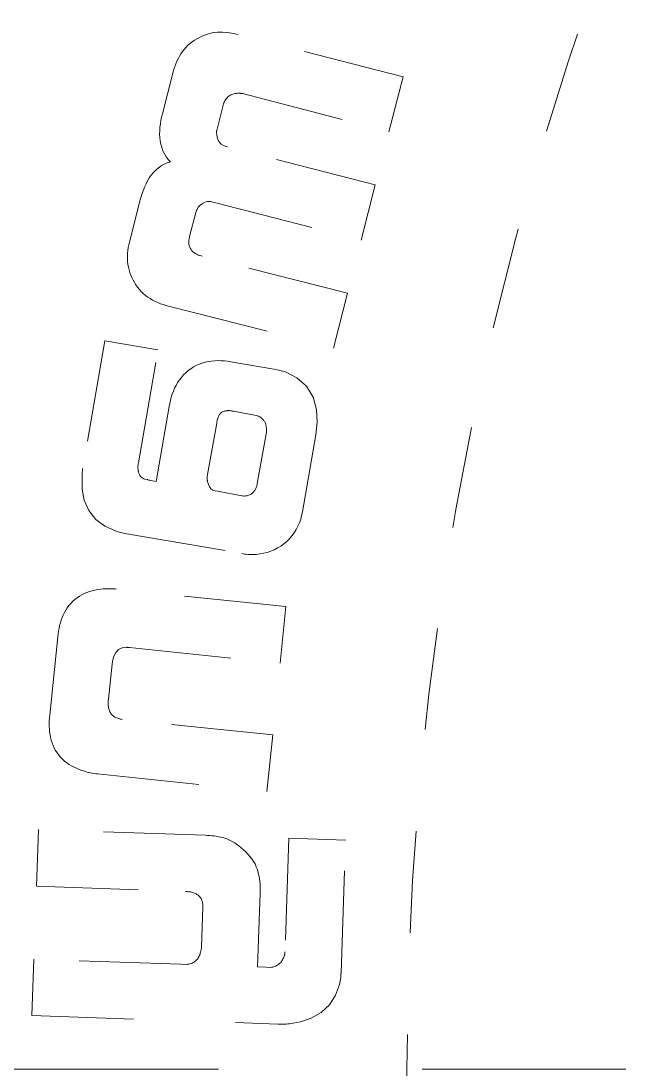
# Model space of a CAD drawing. Header units: millimetres. Extents: x -50460 to 50460, y -35640 to 35640.
# Drawn here: x -33429.18 to -33423.06, y 26584.44 to 26594.73 of the extents above; entities that cross this region are included whole.
import ezdxf

# ---------------------------------------------------------------- set-up
doc = ezdxf.new("R2010")
doc.units = ezdxf.units.MM
doc.linetypes.add('点画线', pattern=[18, 12, -2, 2, -2])
doc.linetypes.add('虚线', pattern=[2, 1, -1])
for name, color, linetype, lineweight in [('EB0', 7, 'Continuous', 15), ('中心线层', 1, '点画线', 18), ('尺寸线层', 4, 'Continuous', 18), ('粗实线层_1', 7, 'Continuous', 15), ('细实线层', 3, 'Continuous', 18), ('虚线层', 100, '虚线', 18)]:
    doc.layers.add(name, color=color, linetype=linetype, lineweight=lineweight)

# ---------------------------------------------------------------- blocks, each defined once
blk = doc.blocks.new('*X1015')
at = {"layer": '中心线层'}
blk.add_line((-3, 42.5), (88, 42.5), dxfattribs=at)
at = {"layer": '虚线层', "linetype": '虚线', "lineweight": 18}
for p, q in [((8.93820571899414, 52.66810989379883), (8.888214111328125, 52.65524196624756)), ((8.98904037475586, 52.67454433441162), (8.93820571899414, 52.66810989379883)), ((9.040626525878906, 52.67528247833252), (8.98904037475586, 52.67454433441162)), ((9.092269897460938, 52.67083072662354), (9.040626525878906, 52.67528247833252)), ((9.14339828491211, 52.66220474243164), (9.092269897460938, 52.67083072662354)), ((9.194072723388672, 52.65090370178223), (9.14339828491211, 52.66220474243164)), ((8.720684051513672, 52.56371593475342), (8.700157165527344, 52.54555320739746)), ((8.742351531982422, 52.58049869537354), (8.720684051513672, 52.56371593475342)), ((8.764965057373047, 52.59602546691895), (8.742351531982422, 52.58049869537354)), ((8.788326263427734, 52.61042499542236), (8.764965057373047, 52.59602546691895)), ((8.812389373779297, 52.62356567382812), (8.788326263427734, 52.61042499542236)), ((8.837173461914062, 52.63521766662598), (8.812389373779297, 52.62356567382812)), ((8.862545013427734, 52.64556312561035), (8.837173461914062, 52.63521766662598)), ((8.888214111328125, 52.65524196624756), (8.862545013427734, 52.64556312561035)), ((8.888214886872447, 52.65524199714491), (8.888214886872447, 52.65524199714491)), ((10.81185913849913, 52.2357192205709), (9.194071719844942, 52.65090360234899)), ((9.194071719844942, 52.65090360234899), (9.194071719844942, 52.65090360234899)), ((8.62991714477539, 52.46159362792969), (8.615447998046875, 52.43830966949463)), ((8.645652770996094, 52.48404121398926), (8.62991714477539, 52.46159362792969)), ((8.662628173828125, 52.50557136535645), (8.645652770996094, 52.48404121398926)), ((8.680805206298828, 52.52611351013184), (8.662628173828125, 52.50557136535645)), ((8.700157165527344, 52.54555320739746), (8.680805206298828, 52.52611351013184)), ((8.579582214355469, 52.36434650421143), (8.570316314697266, 52.33856678009033)), ((8.59024429321289, 52.38960742950439), (8.579582214355469, 52.36434650421143)), ((8.602222442626953, 52.41428375244141), (8.59024429321289, 52.38960742950439)), ((8.615447998046875, 52.43830966949463), (8.602222442626953, 52.41428375244141)), ((8.554592327214777, 52.28604460017959), (8.448735494253924, 51.87216173684283)), ((8.562171936035156, 52.31240272521973), (8.55459213256836, 52.28604507446289)), ((8.554592327214777, 52.28604460017959), (8.554592327214777, 52.28604460017959)), ((8.570316314697266, 52.33856678009033), (8.562171936035156, 52.31240272521973)), ((10.67346434458159, 51.6968905871654), (10.81185913849913, 52.2357192205709)), ((10.81185913849913, 52.2357192205709), (10.81185913849913, 52.2357192205709)), ((9.091556549072266, 52.03856182098389), (9.10049057006836, 52.04604339599609)), ((9.10049057006836, 52.04604339599609), (9.110118865966797, 52.05258178710938)), ((9.110118865966797, 52.05258178710938), (9.120342254638672, 52.05819225311279)), ((9.120342254638672, 52.05819225311279), (9.130973815917969, 52.06298637390137)), ((9.130973815917969, 52.06298637390137), (9.141914367675781, 52.06699466705322)), ((9.141914367675781, 52.06699466705322), (9.153121948242188, 52.07017040252686)), ((9.153121948242188, 52.07017040252686), (9.164539337158203, 52.0724983215332)), ((9.164539337158203, 52.0724983215332), (9.176094055175781, 52.07403564453125)), ((9.176094055175781, 52.07403564453125), (9.187705993652344, 52.07485675811768)), ((9.187705993652344, 52.07485675811768), (9.1993408203125, 52.07515811920166)), ((9.1993408203125, 52.07515811920166), (9.210990905761719, 52.07519817352295)), ((9.210990905761719, 52.07519817352295), (9.216999053955078, 52.07392597198486)), ((9.210991459549405, 52.07519861319452), (9.210991459549405, 52.07519861319452)), ((9.216999053955078, 52.07392597198486), (9.223068237304688, 52.07302284240723)), ((9.223068237304688, 52.07302284240723), (9.229194641113281, 52.07259654998779)), ((9.229194641113281, 52.07259654998779), (9.23531723022461, 52.07224178314209)), ((9.23531723022461, 52.07224178314209), (9.241413116455078, 52.07155227661133)), ((9.241413116455078, 52.07155227661133), (9.247432708740234, 52.07042598724365)), ((9.247433975804597, 52.070426378923), (10.67346434458159, 51.6968905871654)), ((9.247433975804597, 52.070426378923), (9.247433975804597, 52.070426378923)), ((8.985828769742511, 51.72161943749234), (9.04656629684905, 51.9584957932384)), ((9.046566009521484, 51.95849609375), (9.049823760986328, 51.96968841552734)), ((9.04656629684905, 51.9584957932384), (9.04656629684905, 51.9584957932384)), ((9.049823760986328, 51.96968841552734), (9.053436279296875, 51.98075389862061)), ((9.053436279296875, 51.98075389862061), (9.057735443115234, 51.99156856536865)), ((9.057735443115234, 51.99156856536865), (9.062904357910156, 52.00201797485352)), ((9.062904357910156, 52.00201797485352), (9.068920135498047, 52.01200294494629)), ((9.068920135498047, 52.01200294494629), (9.075748443603516, 52.02144432067871)), ((9.075748443603516, 52.02144432067871), (9.08331298828125, 52.03031063079834)), ((9.08331298828125, 52.03031063079834), (9.091556549072266, 52.03856182098389)), ((8.441082000732422, 51.83964157104492), (8.434158325195312, 51.80698013305664)), ((8.448734283447266, 51.87216186523438), (8.441082000732422, 51.83964157104492)), ((8.448735494253924, 51.87216173684283), (8.448735494253924, 51.87216173684283)), ((8.424785614013672, 51.74086761474609), (8.42251205444336, 51.70753383636475)), ((8.42864990234375, 51.77405071258545), (8.424785614013672, 51.74086761474609)), ((8.434158325195312, 51.80698013305664), (8.42864990234375, 51.77405071258545)), ((8.42251205444336, 51.70753383636475), (8.421932220458984, 51.67413806915283)), ((8.421932220458984, 51.67413806915283), (8.423290252685547, 51.64075946807861)), ((8.423290252685547, 51.64075946807861), (8.426898956298828, 51.60754680633545)), ((8.979320526123047, 51.69775867462158), (8.98052978515625, 51.70169925689697)), ((8.981853485107422, 51.6640100479126), (8.979320526123047, 51.69775867462158)), ((8.979321177554084, 51.69775826612749), (8.979321177554084, 51.69775826612749)), ((8.98052978515625, 51.70169925689697), (8.98175048828125, 51.7056360244751)), ((8.98175048828125, 51.7056360244751), (8.98282241821289, 51.70961380004883)), ((8.989566802978516, 51.63131237030029), (8.981853485107422, 51.6640100479126)), ((8.98282241821289, 51.70961380004883), (8.98370361328125, 51.71364879608154)), ((8.98370361328125, 51.71364879608154), (8.98465347290039, 51.71766662597656)), ((8.98465347290039, 51.71766662597656), (8.985828399658203, 51.72161960601807)), ((8.985828769742511, 51.72161943749234), (8.985828769742511, 51.72161943749234)), ((9.004425048828125, 51.60124111175537), (8.989566802978516, 51.63131237030029)), ((10.67346434458159, 51.6968905871654), (10.67346434458159, 51.6968905871654)), ((8.426898956298828, 51.60754680633545), (8.433101654052734, 51.57471561431885)), ((8.433101654052734, 51.57471561431885), (8.442058563232422, 51.54252815246582)), ((8.442058563232422, 51.54252815246582), (8.453800201416016, 51.51126098632812)), ((9.02725601196289, 51.57699012756348), (9.004425048828125, 51.60124111175537)), ((9.055782318115234, 51.55965328216553), (9.02725601196289, 51.57699012756348)), ((9.087348937988281, 51.54764938354492), (9.055782318115234, 51.55965328216553)), ((10.53940794544178, 51.17498169345708), (9.08734720791108, 51.54764980625623)), ((9.08734720791108, 51.54764980625623), (9.08734720791108, 51.54764980625623)), ((8.453800201416016, 51.51126098632812), (8.46829605102539, 51.48112869262695)), ((8.46829605102539, 51.48112869262695), (8.485649108886719, 51.45255661010742)), ((8.485649108886719, 51.45255661010742), (8.506107330322266, 51.42621994018555)), ((8.506107330322266, 51.42621994018555), (8.528560638427734, 51.40144634246826)), ((8.383914947509766, 51.32118701934814), (8.36043930053711, 51.29736804962158)), ((8.40933609008789, 51.3428955078125), (8.383914947509766, 51.32118701934814)), ((8.4366455078125, 51.36220550537109), (8.40933609008789, 51.3428955078125)), ((8.465824127197266, 51.37857723236084), (8.4366455078125, 51.36220550537109)), ((8.496688842773438, 51.39127159118652), (8.465824127197266, 51.37857723236084)), ((8.528560638427734, 51.40144634246826), (8.496688842773438, 51.39127159118652)), ((8.528561958461069, 51.40144590169803), (8.528561958461069, 51.40144590169803)), ((8.32046127319336, 51.24387073516846), (8.303497314453125, 51.21505069732666)), ((8.339275360107422, 51.27150630950928), (8.32046127319336, 51.24387073516846)), ((8.36043930053711, 51.29736804962158), (8.339275360107422, 51.27150630950928)), ((8.261611938476562, 51.12403011322021), (8.2506103515625, 51.09248065948486)), ((8.274116516113281, 51.15503215789795), (8.261611938476562, 51.12403011322021)), ((8.288074493408203, 51.18540191650391), (8.274116516113281, 51.15503215789795)), ((8.303497314453125, 51.21505069732666), (8.288074493408203, 51.18540191650391)), ((10.40101315150969, 50.63485154161026), (10.53940794544178, 51.17498169345708)), ((10.53940794544178, 51.17498169345708), (10.53940794544178, 51.17498169345708)), ((8.231815754552372, 51.02834394942329), (8.125525082097738, 50.61402724660002)), ((8.240886688232422, 51.06051731109619), (8.231815338134766, 51.02834415435791)), ((8.231815754552372, 51.02834394942329), (8.231815754552372, 51.02834394942329)), ((8.2506103515625, 51.09248065948486), (8.240886688232422, 51.06051731109619)), ((8.866378784179688, 51.00675201416016), (8.893329620361328, 51.01227951049805)), ((8.893329620361328, 51.01227951049805), (8.921184539794922, 51.01199817657471)), ((8.921184539794922, 51.01199817657471), (8.948951721191406, 51.00751972198486)), ((8.776283264160156, 50.90513324737549), (8.779064178466797, 50.91300964355469)), ((8.779064178466797, 50.91300964355469), (8.782005310058594, 50.92081069946289)), ((8.782005310058594, 50.92081069946289), (8.785266876220703, 50.92846298217773)), ((8.785266876220703, 50.92846298217773), (8.788936614990234, 50.93592739105225)), ((8.788936614990234, 50.93592739105225), (8.792930603027344, 50.9432430267334)), ((8.792930603027344, 50.9432430267334), (8.797134399414062, 50.95046043395996)), ((8.797134399414062, 50.95046043395996), (8.801448822021484, 50.95762825012207)), ((8.801446990997647, 50.95762811427994), (8.801446990997647, 50.95762811427994)), ((8.801448822021484, 50.95762825012207), (8.82012939453125, 50.97796249389648)), ((8.82012939453125, 50.97796249389648), (8.841747283935547, 50.9948263168335)), ((8.841747283935547, 50.9948263168335), (8.866378784179688, 51.00675201416016)), ((8.948952413993538, 51.00751965441304), (10.40101315150969, 50.63485154161026)), ((8.948952413993538, 51.00751965441304), (8.948952413993538, 51.00751965441304)), ((8.715112934602075, 50.66825718152541), (8.776284301187843, 50.90513353727511)), ((8.776284301187843, 50.90513353727511), (8.776284301187843, 50.90513353727511)), ((8.125526428222656, 50.61402702331543), (8.119525909423828, 50.58728790283203)), ((8.125525082097738, 50.61402724660002), (8.125525082097738, 50.61402724660002)), ((8.707595825195312, 50.61064434051514), (8.707672119140625, 50.618971824646)), ((8.707962036132812, 50.60230922698975), (8.707595825195312, 50.61064434051514)), ((8.707672119140625, 50.618971824646), (8.708168029785156, 50.62727451324463)), ((8.70880126953125, 50.59398651123047), (8.707962036132812, 50.60230922698975)), ((8.708168029785156, 50.62727451324463), (8.709049224853516, 50.63553714752197)), ((8.709049224853516, 50.63553714752197), (8.710269927978516, 50.64375686645508)), ((8.710269927978516, 50.64375686645508), (8.711742401123047, 50.65194225311279)), ((8.711742401123047, 50.65194225311279), (8.713386535644531, 50.66010475158691)), ((8.713386535644531, 50.66010475158691), (8.71511459350586, 50.66825675964355)), ((8.715112934602075, 50.66825718152541), (8.715112934602075, 50.66825718152541)), ((10.40101315150969, 50.63485154161026), (10.40101315150969, 50.63485154161026)), ((8.107280731201172, 50.50613307952881), (8.105995178222656, 50.47875595092773)), ((8.109966278076172, 50.5333948135376), (8.107280731201172, 50.50613307952881)), ((8.114139556884766, 50.56044387817383), (8.109966278076172, 50.5333948135376)), ((8.119525909423828, 50.58728790283203), (8.114139556884766, 50.56044387817383)), ((8.710182189941406, 50.58573818206787), (8.70880126953125, 50.59398651123047)), ((8.712188720703125, 50.57765293121338), (8.710182189941406, 50.58573818206787)), ((8.714908599853516, 50.56981658935547), (8.712188720703125, 50.57765293121338)), ((8.718330383300781, 50.56226253509521), (8.714908599853516, 50.56981658935547)), ((8.722240447998047, 50.55490684509277), (8.718330383300781, 50.56226253509521)), ((8.726394653320312, 50.54764938354492), (8.722240447998047, 50.55490684509277)), ((8.726392761062016, 50.54764980625623), (8.726392761062016, 50.54764980625623)), ((8.731521606445312, 50.54010486602783), (8.726394653320312, 50.54764938354492)), ((8.736873626708984, 50.53276252746582), (8.731521606445312, 50.54010486602783)), ((8.742664337158203, 50.52582263946533), (8.736873626708984, 50.53276252746582)), ((8.749080657958984, 50.51946067810059), (8.742664337158203, 50.52582263946533)), ((8.756072998046875, 50.51366901397705), (8.749080657958984, 50.51946067810059)), ((8.763492584228516, 50.50836277008057), (8.756072998046875, 50.51366901397705)), ((8.771190643310547, 50.50345802307129), (8.763492584228516, 50.50836277008057)), ((8.779075622558594, 50.49890804290771), (8.771190643310547, 50.50345802307129)), ((8.787128448486328, 50.49472236633301), (8.779075622558594, 50.49890804290771)), ((8.105995178222656, 50.47875595092773), (8.106025695800781, 50.45135927200317)), ((8.106025695800781, 50.45135927200317), (8.107425689697266, 50.42400550842285)), ((8.107425689697266, 50.42400550842285), (8.110279083251953, 50.39675569534302)), ((8.110279083251953, 50.39675569534302), (8.114700317382812, 50.36971521377563)), ((8.795352935791016, 50.49091529846191), (8.787128448486328, 50.49472236633301)), ((8.803733825683594, 50.48749828338623), (8.795352935791016, 50.49091529846191)), ((8.812259674072266, 50.48443651199341), (8.803733825683594, 50.48749828338623)), ((8.82088851928711, 50.48164224624634), (8.812259674072266, 50.48443651199341)), ((8.829586029052734, 50.47902631759644), (8.82088851928711, 50.48164224624634)), ((8.838321685791016, 50.47650003433228), (8.829586029052734, 50.47902631759644)), ((10.26739059186366, 50.11424416633963), (8.83832334674662, 50.47650013163366)), ((8.83832334674662, 50.47650013163366), (8.83832334674662, 50.47650013163366)), ((8.114700317382812, 50.36971521377563), (8.120834350585938, 50.34301996231079)), ((8.120834350585938, 50.34301996231079), (8.12868881225586, 50.31677198410034)), ((8.12868881225586, 50.31677198410034), (8.138084411621094, 50.29103183746338)), ((8.138084411621094, 50.29103183746338), (8.148872375488281, 50.26585388183594)), ((8.148872375488281, 50.26585388183594), (8.160995483398438, 50.24128723144531)), ((8.160995483398438, 50.24128723144531), (8.174415588378906, 50.2173900604248)), ((8.174415588378906, 50.2173900604248), (8.18914794921875, 50.19428825378418)), ((8.18914794921875, 50.19428825378418), (8.205211639404297, 50.17212581634521)), ((8.205211639404297, 50.17212581634521), (8.222358703613281, 50.15078496932983)), ((8.222358703613281, 50.15078496932983), (8.240058898925781, 50.1298623085022)), ((8.240058704657713, 50.12986238759913), (8.240058704657713, 50.12986238759913)), ((8.240058898925781, 50.1298623085022), (8.260639190673828, 50.11050510406494)), ((8.260639190673828, 50.11050510406494), (8.281814575195312, 50.09191179275513)), ((8.281814575195312, 50.09191179275513), (8.30416488647461, 50.07482481002808)), ((10.12856195845234, 49.57411401449644), (10.26739059186366, 50.11424416633963)), ((10.26739059186366, 50.11424416633963), (10.26739059186366, 50.11424416633963)), ((8.30416488647461, 50.07482481002808), (8.327796936035156, 50.05944776535034)), ((8.327796936035156, 50.05944776535034), (8.352340698242188, 50.04543685913086)), ((8.352340698242188, 50.04543685913086), (8.377449035644531, 50.03248167037964)), ((8.377449035644531, 50.03248167037964), (8.403045654296875, 50.0206356048584)), ((8.403045654296875, 50.0206356048584), (8.429161071777344, 50.01008892059326)), ((8.429161071777344, 50.01008892059326), (8.455780029296875, 50.00090265274048)), ((8.455780029296875, 50.00090265274048), (8.48275375366211, 49.99268817901611)), ((8.48275375366211, 49.99268817901611), (8.509906768798828, 49.98496007919312)), ((8.509906860839692, 49.98496000148225), (10.12856195845234, 49.57411401449644)), ((8.509906860839692, 49.98496000148225), (8.509906860839692, 49.98496000148225)), ((7.882778687606333, 49.64625356147008), (7.667160466342466, 48.39722970029834)), ((8.404687581321923, 49.55644878923704), (7.882778687606333, 49.64625356147008)), ((7.882778687606333, 49.64625356147008), (7.882778687606333, 49.64625356147008)), ((10.12856195845234, 49.57411401449644), (10.12856195845234, 49.57411401449644)), ((8.213364370909403, 48.44712124043144), (8.404687581321923, 49.55644878923704)), ((8.404687581321923, 49.55644878923704), (8.404687581321923, 49.55644878923704)), ((8.727218627929688, 49.37237215042114), (8.70193099975586, 49.35359764099121)), ((8.753711700439453, 49.3893780708313), (8.727218627929688, 49.37237215042114)), ((8.781440734863281, 49.40427350997925), (8.753711700439453, 49.3893780708313)), ((8.810203552246094, 49.4170994758606), (8.781440734863281, 49.40427350997925)), ((8.839775085449219, 49.42790603637695), (8.810203552246094, 49.4170994758606)), ((8.87005615234375, 49.43649005889893), (8.839775085449219, 49.42790603637695)), ((8.900875091552734, 49.44295358657837), (8.87005615234375, 49.43649005889893)), ((8.932022094726562, 49.44753980636597), (8.900875091552734, 49.44295358657837)), ((8.963375091552734, 49.45034503936768), (8.932022094726562, 49.44753980636597)), ((8.99483871459961, 49.45144462585449), (8.963375091552734, 49.45034503936768)), ((9.026321411132812, 49.45091009140015), (8.99483871459961, 49.45144462585449)), ((9.057723999023438, 49.4487156867981), (9.026321411132812, 49.45091009140015)), ((9.088958740234375, 49.44490575790405), (9.057723999023438, 49.4487156867981)), ((9.12009048461914, 49.4401798248291), (9.088958740234375, 49.44490575790405)), ((9.561737472860841, 49.36425789986606), (9.120088882831624, 49.44017980875651)), ((9.120088882831624, 49.44017980875651), (9.120088882831624, 49.44017980875651)), ((8.635139465332031, 49.28705787658691), (8.616046905517578, 49.26202821731567)), ((8.655803680419922, 49.31082344055176), (8.635139465332031, 49.28705787658691)), ((8.678031921386719, 49.33311080932617), (8.655803680419922, 49.31082344055176)), ((8.70193099975586, 49.35359764099121), (8.678031921386719, 49.33311080932617)), ((9.575557708740234, 49.36152458190918), (9.561737060546875, 49.3642578125)), ((9.561737472860841, 49.36425789986606), (9.561737472860841, 49.36425789986606)), ((9.589344024658203, 49.35866022109985), (9.575557708740234, 49.36152458190918)), ((9.603069305419922, 49.35553550720215), (9.589344024658203, 49.35866022109985)), ((9.616695404052734, 49.35203647613525), (9.603069305419922, 49.35553550720215)), ((9.630237579345703, 49.34819984436035), (9.616695404052734, 49.35203647613525)), ((9.643726348876953, 49.34413766860962), (9.630237579345703, 49.34819984436035)), ((9.657180786132812, 49.33996295928955), (9.643726348876953, 49.34413766860962)), ((9.770187377929688, 49.28367185592651), (9.657180786132812, 49.33996295928955)), ((9.65718215832021, 49.33996288901835), (9.65718215832021, 49.33996288901835)), ((9.86520004272461, 49.2013111114502), (9.770187377929688, 49.28367185592651)), ((8.569084167480469, 49.18022155761719), (8.556610107421875, 49.15131855010986)), ((8.583087921142578, 49.20841598510742), (8.569084167480469, 49.18022155761719)), ((8.598709106445312, 49.23575448989868), (8.583087921142578, 49.20841598510742)), ((8.616046905517578, 49.26202821731567), (8.598709106445312, 49.23575448989868)), ((9.930549621582031, 49.09438610076904), (9.86520004272461, 49.2013111114502)), ((8.527881622314453, 49.06142330169678), (8.52102279663086, 49.0307092666626)), ((8.53603744506836, 49.09182691574097), (8.527881622314453, 49.06142330169678)), ((8.545608520507812, 49.12182188034058), (8.53603744506836, 49.09182691574097)), ((8.556610107421875, 49.15131855010986), (8.545608520507812, 49.12182188034058)), ((9.962654113769531, 48.97274160385132), (9.930549621582031, 49.09438610076904)), ((8.514882809075061, 48.99983273717589), (8.388201681096689, 48.26534249856195)), ((8.52102279663086, 49.0307092666626), (8.514881134033203, 48.99983263015747)), ((8.514882809075061, 48.99983273717589), (8.514882809075061, 48.99983273717589)), ((9.049026489257812, 48.95210075378418), (9.054271697998047, 48.95386409759521)), ((9.054271697998047, 48.95386409759521), (9.059585571289062, 48.95540618896484)), ((9.059585571289062, 48.95540618896484), (9.064952850341797, 48.95673751831055)), ((9.064952850341797, 48.95673751831055), (9.070369720458984, 48.95786666870117)), ((9.070369720458984, 48.95786666870117), (9.075824737548828, 48.95880031585693)), ((9.075824737548828, 48.95880031585693), (9.081310272216797, 48.95953798294067)), ((9.081310272216797, 48.95953798294067), (9.086814880371094, 48.96007680892944)), ((9.086814880371094, 48.96007680892944), (9.092334747314453, 48.96041584014893)), ((9.092334747314453, 48.96041584014893), (9.097858428955078, 48.96056699752808)), ((9.097858428955078, 48.96056699752808), (9.103385925292969, 48.96057558059692)), ((9.103385925292969, 48.96057558059692), (9.108917236328125, 48.96048831939697)), ((9.108917236328125, 48.96048831939697), (9.114448547363281, 48.9603533744812)), ((9.114448547363281, 48.9603533744812), (9.119224548339844, 48.95950174331665)), ((9.114448969601654, 48.96035334455155), (9.114448969601654, 48.96035334455155)), ((9.119224548339844, 48.95950174331665), (9.123992919921875, 48.95861768722534)), ((9.123992919921875, 48.95861768722534), (9.12875747680664, 48.95769214630127)), ((9.12875747680664, 48.95769214630127), (9.133525848388672, 48.95680952072144)), ((9.133525848388672, 48.95680952072144), (9.138309478759766, 48.95601797103882)), ((9.138309478759766, 48.95601797103882), (9.143089294433594, 48.95519018173218)), ((9.143089294433594, 48.95519018173218), (9.14785385131836, 48.95427942276001)), ((9.147854609516799, 48.95427959183871), (9.147854609516799, 48.95427959183871)), ((9.147854609516799, 48.95427959183871), (9.369546583489864, 48.91306484129746)), ((9.968379974365234, 48.84746217727661), (9.962654113769531, 48.97274160385132)), ((8.98212792839331, 48.8375767718826), (8.987767841623281, 48.87054857231851)), ((8.987767841623281, 48.87054857231851), (8.996010791728622, 48.89267438576644)), ((8.987767841623281, 48.87054857231851), (8.987767841623281, 48.87054857231851)), ((8.996009826660156, 48.89267444610596), (8.997673034667969, 48.89796781539917)), ((8.996010791728622, 48.89267438576644), (8.996010791728622, 48.89267438576644)), ((8.997673034667969, 48.89796781539917), (8.999462127685547, 48.90320491790771)), ((8.999462127685547, 48.90320491790771), (9.001514434814453, 48.90832901000977)), ((9.001514434814453, 48.90832901000977), (9.003936767578125, 48.91328763961792)), ((9.003936767578125, 48.91328763961792), (9.006736755371094, 48.91806364059448)), ((9.006736755371094, 48.91806364059448), (9.009845733642578, 48.92265748977661)), ((9.009845733642578, 48.92265748977661), (9.013206481933594, 48.92706823348999)), ((9.013206481933594, 48.92706823348999), (9.016815185546875, 48.93126630783081)), ((9.016815185546875, 48.93126630783081), (9.020694732666016, 48.93520927429199)), ((9.020694732666016, 48.93520927429199), (9.024856567382812, 48.93885469436646)), ((9.024856567382812, 48.93885469436646), (9.029293060302734, 48.94217777252197)), ((9.029293060302734, 48.94217777252197), (9.03396224975586, 48.94516181945801)), ((9.03396224975586, 48.94516181945801), (9.038829803466797, 48.94779253005981)), ((9.038829803466797, 48.94779253005981), (9.043865203857422, 48.95009136199951)), ((9.043865203857422, 48.95009136199951), (9.049026489257812, 48.95210075378418)), ((9.369544982910156, 48.91306495666504), (9.380882263183594, 48.91031980514526)), ((9.369546583489864, 48.91306484129746), (9.369546583489864, 48.91306484129746)), ((9.380882263183594, 48.91031980514526), (9.391868591308594, 48.90657806396484)), ((9.391868591308594, 48.90657806396484), (9.402294158935547, 48.9013786315918)), ((9.402294158935547, 48.9013786315918), (9.412158966064453, 48.89513874053955)), ((9.412158966064453, 48.89513874053955), (9.421356201171875, 48.88801431655884)), ((9.421356201171875, 48.88801431655884), (9.429752349853516, 48.87998008728027)), ((9.429752349853516, 48.87998008728027), (9.437660217285156, 48.87141609191895)), ((9.437659381743288, 48.87141625127697), (9.437659381743288, 48.87141625127697)), ((9.437660217285156, 48.87141609191895), (9.442085266113281, 48.86641931533813)), ((9.442085266113281, 48.86641931533813), (9.446365356445312, 48.86132049560547)), ((9.446365356445312, 48.86132049560547), (9.450363159179688, 48.85601711273193)), ((9.450363159179688, 48.85601711273193), (9.453941345214844, 48.8504204750061)), ((8.891889316670131, 48.33432297578838), (8.98212792839331, 48.8375767718826)), ((8.98212792839331, 48.8375767718826), (8.98212792839331, 48.8375767718826)), ((9.470631182179204, 48.7499411970457), (9.379958730991348, 48.24408436407248)), ((9.453941345214844, 48.8504204750061), (9.457084655761719, 48.84454679489136)), ((9.457084655761719, 48.84454679489136), (9.459827423095703, 48.83845710754395)), ((9.459827423095703, 48.83845710754395), (9.462196350097656, 48.83221292495728)), ((9.462196350097656, 48.83221292495728), (9.464221954345703, 48.82586002349854)), ((9.464221954345703, 48.82586002349854), (9.465923309326172, 48.81942081451416)), ((9.465923309326172, 48.81942081451416), (9.46731948852539, 48.81291341781616)), ((9.46731948852539, 48.81291341781616), (9.468437194824219, 48.80635738372803)), ((9.468437194824219, 48.80635738372803), (9.469306945800781, 48.79976654052734)), ((9.469306945800781, 48.79976654052734), (9.46999740600586, 48.79315042495728)), ((9.46999740600586, 48.79315042495728), (9.470561981201172, 48.78651762008667)), ((9.470561981201172, 48.78651762008667), (9.471065521240234, 48.77987623214722)), ((9.471134185791016, 48.75421237945557), (9.470630645751953, 48.74994134902954)), ((9.470631182179204, 48.7499411970457), (9.470631182179204, 48.7499411970457)), ((9.471065021658433, 48.77987612112338), (9.471065021658433, 48.77987612112338)), ((9.471065521240234, 48.77987623214722), (9.471458435058594, 48.77559471130371)), ((9.471569061279297, 48.75848484039307), (9.471134185791016, 48.75421237945557)), ((9.471458435058594, 48.77559471130371), (9.471771240234375, 48.77131366729736)), ((9.471855163574219, 48.76275873184204), (9.471569061279297, 48.75848484039307)), ((9.471771240234375, 48.77131366729736), (9.471927642822266, 48.76703500747681)), ((9.471927642822266, 48.76703500747681), (9.471855163574219, 48.76275873184204)), ((9.954360961914062, 48.7226095199585), (9.968379974365234, 48.84746217727661)), ((9.823776518416707, 47.96686093674361), (9.954362201708136, 48.72260930984339)), ((9.954362201708136, 48.72260930984339), (9.954362201708136, 48.72260930984339)), ((8.211494445800781, 48.43806600570679), (8.212337493896484, 48.44261360168457)), ((8.212337493896484, 48.44261360168457), (8.213363647460938, 48.44712114334106)), ((8.213364370909403, 48.44712124043144), (8.213364370909403, 48.44712124043144)), ((7.660587310791016, 48.342116355896), (7.659923553466797, 48.32825946807861)), ((7.661705017089844, 48.35593748092651), (7.660587310791016, 48.342116355896)), ((7.66326904296875, 48.36972188949585), (7.661705017089844, 48.35593748092651)), ((7.665138244628906, 48.38348197937012), (7.66326904296875, 48.36972188949585)), ((7.667160034179688, 48.39722967147827), (7.665138244628906, 48.38348197937012)), ((7.667160466342466, 48.39722970029834), (7.667160466342466, 48.39722970029834)), ((8.208580017089844, 48.41401100158691), (8.20859146118164, 48.41978931427002)), ((8.208602905273438, 48.40823411941528), (8.208580017089844, 48.41401100158691)), ((8.20859146118164, 48.41978931427002), (8.20947265625, 48.42433500289917)), ((8.20859213663789, 48.4197893532255), (8.20859213663789, 48.4197893532255)), ((8.208698272705078, 48.4024600982666), (8.208602905273438, 48.40823411941528)), ((8.20889663696289, 48.39668989181519), (8.208698272705078, 48.4024600982666)), ((8.209236145019531, 48.39092540740967), (8.20889663696289, 48.39668989181519)), ((8.209735870361328, 48.385169506073), (8.209236145019531, 48.39092540740967)), ((8.20947265625, 48.42433500289917), (8.210235595703125, 48.42890071868896)), ((8.210391998291016, 48.37942886352539), (8.209735870361328, 48.385169506073)), ((8.210235595703125, 48.42890071868896), (8.210845947265625, 48.43348979949951)), ((8.21121597290039, 48.37370872497559), (8.210391998291016, 48.37942886352539)), ((8.210845947265625, 48.43348979949951), (8.211494445800781, 48.43806600570679)), ((8.212203979492188, 48.36801528930664), (8.21121597290039, 48.37370872497559)), ((8.213371276855469, 48.36235570907593), (8.212203979492188, 48.36801528930664)), ((8.214725494384766, 48.35673952102661), (8.213371276855469, 48.36235570907593)), ((8.216289520263672, 48.35117626190186), (8.214725494384766, 48.35673952102661)), ((8.218074798583984, 48.34567785263062), (8.216289520263672, 48.35117626190186)), ((8.220104217529297, 48.34026527404785), (8.218074798583984, 48.34567785263062)), ((8.222408294677734, 48.33496427536011), (8.220104217529297, 48.34026527404785)), ((7.659561157226562, 48.31437730789185), (7.659351348876953, 48.30048370361328)), ((7.659351348876953, 48.30048370361328), (7.661163330078125, 48.1898193359375)), ((7.659351355716353, 48.30048349639401), (7.659351355716353, 48.30048349639401)), ((7.659923553466797, 48.32825946807861), (7.659561157226562, 48.31437730789185)), ((8.225013732910156, 48.32980012893677), (8.222408294677734, 48.33496427536011)), ((8.227928161621094, 48.32480335235596), (8.225013732910156, 48.32980012893677)), ((8.231159210205078, 48.32000923156738), (8.227928161621094, 48.32480335235596)), ((8.23470687866211, 48.31545162200928), (8.231159210205078, 48.32000923156738)), ((8.23855972290039, 48.31114292144775), (8.23470687866211, 48.31545162200928)), ((8.242683410644531, 48.30708265304565), (8.23855972290039, 48.31114292144775)), ((8.247055053710938, 48.30327558517456), (8.242683410644531, 48.30708265304565)), ((8.251670837402344, 48.29978275299072), (8.247055053710938, 48.30327558517456)), ((8.256546020507812, 48.29669380187988), (8.251670837402344, 48.29978275299072)), ((8.261669158935547, 48.2940616607666), (8.256546020507812, 48.29669380187988)), ((8.266971588134766, 48.2917652130127), (8.261669158935547, 48.2940616607666)), ((8.27236557006836, 48.28963756561279), (8.266971588134766, 48.2917652130127)), ((8.301433785221889, 48.28486527513451), (8.272366540099028, 48.28963750940966)), ((8.272366540099028, 48.28963750940966), (8.272366540099028, 48.28963750940966)), ((8.305644989013672, 48.28287410736084), (8.301433563232422, 48.2848653793335)), ((8.301433785221889, 48.28486527513451), (8.301433785221889, 48.28486527513451)), ((8.309890747070312, 48.28098773956299), (8.305644989013672, 48.28287410736084)), ((8.314205169677734, 48.27931070327759), (8.309890747070312, 48.28098773956299)), ((8.318618774414062, 48.27792119979858), (8.314205169677734, 48.27931070327759)), ((8.323112487792969, 48.27677488327026), (8.318618774414062, 48.27792119979858)), ((8.327659606933594, 48.27579021453857), (8.323112487792969, 48.27677488327026)), ((8.332237243652344, 48.27488708496094), (8.327659606933594, 48.27579021453857)), ((8.388201681096689, 48.26534249856195), (8.332236388261663, 48.27488696711225)), ((8.332236388261663, 48.27488696711225), (8.332236388261663, 48.27488696711225)), ((8.388201681096689, 48.26534249856195), (8.388201681096689, 48.26534249856195)), ((8.888359069824219, 48.29761552810669), (8.888469696044922, 48.30288696289062)), ((8.88836669921875, 48.29233121871948), (8.888359069824219, 48.29761552810669)), ((8.888473510742188, 48.28703355789185), (8.88836669921875, 48.29233121871948)), ((8.888469696044922, 48.30288696289062), (8.888725280761719, 48.30814695358276)), ((8.888717651367188, 48.28173780441284), (8.888473510742188, 48.28703355789185)), ((8.889213562011719, 48.27647924423218), (8.888717651367188, 48.28173780441284)), ((8.888725280761719, 48.30814695358276), (8.889137268066406, 48.31339550018311)), ((8.889137268066406, 48.31339550018311), (8.889694213867188, 48.3186354637146)), ((8.890087127685547, 48.27129459381104), (8.889213562011719, 48.27647924423218)), ((8.889694213867188, 48.3186354637146), (8.890365600585938, 48.32386827468872)), ((8.891414642333984, 48.26620960235596), (8.890087127685547, 48.27129459381104)), ((8.890365600585938, 48.32386827468872), (8.891109466552734, 48.32909679412842)), ((8.891109466552734, 48.32909679412842), (8.891887664794922, 48.33432292938232)), ((8.893085479736328, 48.26120138168335), (8.891414642333984, 48.26620960235596)), ((8.891889316670131, 48.33432297578838), (8.891889316670131, 48.33432297578838)), ((8.894927978515625, 48.25623178482056), (8.893085479736328, 48.26120138168335)), ((8.89492619302473, 48.25623186949815), (8.89492619302473, 48.25623186949815)), ((8.90298080444336, 48.23427248001099), (8.894927978515625, 48.25623178482056)), ((8.912479400634766, 48.21295166015625), (8.90298080444336, 48.23427248001099)), ((9.378326416015625, 48.23607873916626), (9.376579284667969, 48.22811031341553)), ((9.379959106445312, 48.24408435821533), (9.378326416015625, 48.23607873916626)), ((9.379958730991348, 48.24408436407248), (9.379958730991348, 48.24408436407248)), ((7.661163330078125, 48.1898193359375), (7.681209564208984, 48.08110475540161)), ((8.925216674804688, 48.1933913230896), (8.912479400634766, 48.21295166015625)), ((8.945362091064453, 48.18150663375854), (8.925216674804688, 48.1933913230896)), ((8.968048095703125, 48.17476749420166), (8.945362091064453, 48.18150663375854)), ((8.99123764038086, 48.16989803314209), (8.968048095703125, 48.17476749420166)), ((8.991238557457109, 48.1698978130953), (8.991238557457109, 48.1698978130953)), ((9.230284110599314, 48.12434466776176), (8.991238557457109, 48.1698978130953)), ((9.305217742919922, 48.13381433486938), (9.297355651855469, 48.13062858581543)), ((9.312911987304688, 48.13743114471436), (9.305217742919922, 48.13381433486938)), ((9.32052230834961, 48.14126443862915), (9.312911987304688, 48.13743114471436)), ((9.327056884765625, 48.14619922637939), (9.32052230834961, 48.14126443862915)), ((9.320522722307942, 48.14126440745895), (9.320522722307942, 48.14126440745895)), ((9.333423614501953, 48.15129709243774), (9.327056884765625, 48.14619922637939)), ((9.339462280273438, 48.1567211151123), (9.333423614501953, 48.15129709243774)), ((9.345016479492188, 48.16262435913086), (9.339462280273438, 48.1567211151123)), ((9.350051879882812, 48.16901159286499), (9.345016479492188, 48.16262435913086)), ((9.35464859008789, 48.17577171325684), (9.350051879882812, 48.16901159286499)), ((9.358879089355469, 48.18278932571411), (9.35464859008789, 48.17577171325684)), ((9.362796783447266, 48.18997240066528), (9.358879089355469, 48.18278932571411)), ((9.366371154785156, 48.19730567932129), (9.362796783447266, 48.18997240066528)), ((9.369552612304688, 48.20479106903076), (9.366371154785156, 48.19730567932129)), ((9.372299194335938, 48.21243095397949), (9.369552612304688, 48.20479106903076)), ((9.37460708618164, 48.22021532058716), (9.372299194335938, 48.21243095397949)), ((9.376579284667969, 48.22811031341553), (9.37460708618164, 48.22021532058716)), ((7.681209564208984, 48.08110475540161), (7.725654602050781, 47.97917509078979)), ((9.230284110599314, 48.12434466776176), (9.230284110599314, 48.12434466776176)), ((9.238754272460938, 48.12340974807739), (9.23028564453125, 48.12434482574463)), ((9.24722671508789, 48.12275409698486), (9.238754272460938, 48.12340974807739)), ((9.255706787109375, 48.12265300750732), (9.24722671508789, 48.12275409698486)), ((9.26418685913086, 48.12323093414307), (9.255706787109375, 48.12265300750732)), ((9.272628784179688, 48.12437677383423), (9.26418685913086, 48.12323093414307)), ((9.281009674072266, 48.12597227096558), (9.272628784179688, 48.12437677383423)), ((9.28927230834961, 48.12802934646606), (9.281009674072266, 48.12597227096558)), ((9.297355651855469, 48.13062858581543), (9.28927230834961, 48.12802934646606)), ((7.725654602050781, 47.97917509078979), (7.795494079589844, 47.89280128479004)), ((9.806636810302734, 47.89479112625122), (9.816444396972656, 47.93051624298096)), ((9.816444396972656, 47.93051624298096), (9.823776245117188, 47.9668607711792)), ((9.823776518416707, 47.96686093674361), (9.823776518416707, 47.96686093674361)), ((7.795494079589844, 47.89280128479004), (7.885055541992188, 47.82668256759644)), ((7.885055541992188, 47.82668256759644), (7.986900329589844, 47.78074359893799)), ((9.762645721435547, 47.79288721084595), (9.78005599975586, 47.82563018798828)), ((9.78005599975586, 47.82563018798828), (9.794570922851562, 47.85971355438232)), ((9.794570922851562, 47.85971355438232), (9.806636810302734, 47.89479112625122)), ((7.986900162664824, 47.78074380008184), (7.986900162664824, 47.78074380008184)), ((7.986900329589844, 47.78074359893799), (7.999805450439453, 47.77576971054077)), ((7.999805450439453, 47.77576971054077), (8.012866973876953, 47.7712516784668)), ((8.012866973876953, 47.7712516784668), (8.026172637939453, 47.76748085021973)), ((8.026172637939453, 47.76748085021973), (8.03964614868164, 47.76437330245972)), ((8.03964614868164, 47.76437330245972), (8.053192138671875, 47.76161289215088)), ((8.053192138671875, 47.76161289215088), (8.066707611083984, 47.75870132446289)), ((8.066707611083984, 47.75870132446289), (8.080177307128906, 47.75558090209961)), ((8.080175650728052, 47.75558111027931), (9.228982592161628, 47.55861798663318)), ((8.080175650728052, 47.75558111027931), (8.080175650728052, 47.75558111027931)), ((9.69662857055664, 47.7037181854248), (9.721080780029297, 47.73158407211304)), ((9.721080780029297, 47.73158407211304), (9.7431640625, 47.76135635375977)), ((9.7431640625, 47.76135635375977), (9.762645721435547, 47.79288721084595)), ((9.580024719238281, 47.61305665969849), (9.611835479736328, 47.63210725784302)), ((9.611835479736328, 47.63210725784302), (9.641918182373047, 47.65374708175659)), ((9.641918182373047, 47.65374708175659), (9.670146942138672, 47.67778778076172)), ((9.670146942138672, 47.67778778076172), (9.69662857055664, 47.7037181854248)), ((9.228981018066406, 47.55861806869507), (9.243507385253906, 47.55613565444946)), ((9.228982592161628, 47.55861798663318), (9.228982592161628, 47.55861798663318)), ((9.243507385253906, 47.55613565444946), (9.258052825927734, 47.55380582809448)), ((9.258052825927734, 47.55380582809448), (9.272640228271484, 47.55176973342896)), ((9.272640228271484, 47.55176973342896), (9.28726577758789, 47.55001926422119)), ((9.28726577758789, 47.55001926422119), (9.301937103271484, 47.54849243164062)), ((9.301937103271484, 47.54849243164062), (9.316638946533203, 47.54775667190552)), ((9.316638946533203, 47.54775667190552), (9.331367492675781, 47.54820585250854)), ((9.331367492675781, 47.54820585250854), (9.36838150024414, 47.55033493041992)), ((9.331368709303206, 47.54820583912806), (9.331368709303206, 47.54820583912806)), ((9.36838150024414, 47.55033493041992), (9.405189514160156, 47.55458736419678)), ((9.405189514160156, 47.55458736419678), (9.441692352294922, 47.56113958358765)), ((9.441692352294922, 47.56113958358765), (9.47763442993164, 47.57014894485474)), ((9.47763442993164, 47.57014894485474), (9.512752532958984, 47.58204793930054)), ((9.512752532958984, 47.58204793930054), (9.547000885009766, 47.59623098373413)), ((9.547000885009766, 47.59623098373413), (9.580024719238281, 47.61305665969849)), ((7.840305328369141, 47.20813846588135), (7.813121795654297, 47.20416736602783)), ((7.867633819580078, 47.21083974838257), (7.840305328369141, 47.20813846588135)), ((7.895046234130859, 47.21279621124268), (7.867633819580078, 47.21083974838257)), ((7.895045088676852, 47.2127960223952), (7.895045088676852, 47.2127960223952)), ((7.909759521484375, 47.2131872177124), (7.895046234130859, 47.21279621124268)), ((7.924468994140625, 47.2134428024292), (7.909759521484375, 47.2131872177124)), ((7.939170837402344, 47.21342611312866), (7.924468994140625, 47.2134428024292)), ((7.953857421875, 47.21300506591797), (7.939170837402344, 47.21342611312866)), ((7.968536376953125, 47.21216297149658), (7.953857421875, 47.21300506591797)), ((7.983203887939453, 47.21103286743164), (7.968536376953125, 47.21216297149658)), ((7.99786376953125, 47.20975923538208), (7.983203887939453, 47.21103286743164)), ((9.662073288243846, 47.03795871220063), (7.997865045297658, 47.20975914603696)), ((7.997865045297658, 47.20975914603696), (7.997865045297658, 47.20975914603696)), ((7.588531494140625, 47.10777759552002), (7.567974090576172, 47.08954000473022)), ((7.610389709472656, 47.12442493438721), (7.588531494140625, 47.10777759552002)), ((7.633277893066406, 47.13962936401367), (7.610389709472656, 47.12442493438721)), ((7.657028198242188, 47.15345191955566), (7.633277893066406, 47.13962936401367)), ((7.681636810302734, 47.16566371917725), (7.657028198242188, 47.15345191955566)), ((7.706996917724609, 47.17624521255493), (7.681636810302734, 47.16566371917725)), ((7.732940673828125, 47.18530416488647), (7.706996917724609, 47.17624521255493)), ((7.759349822998047, 47.19286108016968), (7.732940673828125, 47.18530416488647)), ((7.786117553710938, 47.19905662536621), (7.759349822998047, 47.19286108016968)), ((7.813121795654297, 47.20416736602783), (7.786117553710938, 47.19905662536621)), ((7.500160217285156, 47.00342035293579), (7.486766815185547, 46.97941923141479)), ((7.514972686767578, 47.02654457092285), (7.500160217285156, 47.00342035293579)), ((7.531345367431641, 47.04861497879028), (7.514972686767578, 47.02654457092285)), ((7.548961639404297, 47.06971263885498), (7.531345367431641, 47.04861497879028)), ((7.567974090576172, 47.08954000473022), (7.548961639404297, 47.06971263885498)), ((9.604806476971135, 46.4830780180564), (9.662073288243846, 47.03795871220063)), ((9.662073288243846, 47.03795871220063), (9.662073288243846, 47.03795871220063)), ((7.454662322998047, 46.90361642837524), (7.446506500244141, 46.87736701965332)), ((7.463817596435547, 46.92952489852905), (7.454662322998047, 46.90361642837524)), ((7.474525451660156, 46.95481157302856), (7.463817596435547, 46.92952489852905)), ((7.486766815185547, 46.97941923141479), (7.474525451660156, 46.95481157302856)), ((7.428699493408203, 46.79695272445679), (7.424781799316406, 46.76976203918457)), ((7.433460235595703, 46.82401704788208), (7.428699493408203, 46.79695272445679)), ((7.439350128173828, 46.8508472442627), (7.433460235595703, 46.82401704788208)), ((7.446506500244141, 46.87736701965332), (7.439350128173828, 46.8508472442627)), ((7.421292377184727, 46.74251402672962), (7.341899752456811, 45.97244895080803)), ((7.424781799316406, 46.76976203918457), (7.421291351318359, 46.74251413345337)), ((7.421292377184727, 46.74251402672962), (7.421292377184727, 46.74251402672962)), ((7.989849090576172, 46.58695793151855), (8.017684936523438, 46.61551237106323)), ((8.017684936523438, 46.61551237106323), (8.0535888671875, 46.6328125)), ((8.0535888671875, 46.6328125), (8.093311309814453, 46.63926029205322)), ((8.09330973077158, 46.63926023063686), (8.09330973077158, 46.63926023063686)), ((8.093311309814453, 46.63926029205322), (8.098640441894531, 46.63851594924927)), ((8.098640441894531, 46.63851594924927), (8.103988647460938, 46.63789081573486)), ((8.103988647460938, 46.63789081573486), (8.10934829711914, 46.63739585876465)), ((8.10934829711914, 46.63739585876465), (8.114700317382812, 46.63683891296387)), ((8.114700317382812, 46.63683891296387), (8.120052337646484, 46.63625335693359)), ((8.120052337646484, 46.63625335693359), (8.125411987304688, 46.63578939437866)), ((8.125413852234487, 46.63578951480304), (9.604806476971135, 46.4830780180564)), ((8.125413852234487, 46.63578951480304), (8.125413852234487, 46.63578951480304)), ((7.954048156738281, 46.47440123558044), (7.960407257080078, 46.51386117935181)), ((7.960407257080078, 46.51386117935181), (7.971458435058594, 46.55196380615234)), ((7.971458435058594, 46.55196380615234), (7.989849090576172, 46.58695793151855)), ((7.918038581090514, 46.12906500287136), (7.95404725788103, 46.47440122846456)), ((7.95404725788103, 46.47440122846456), (7.95404725788103, 46.47440122846456)), ((9.604806476971135, 46.4830780180564), (9.604806476971135, 46.4830780180564)), ((7.915904998779297, 46.08749485015869), (7.915958404541016, 46.09789633750916)), ((7.916339874267578, 46.07709264755249), (7.915904998779297, 46.08749485015869)), ((7.915958404541016, 46.09789633750916), (7.916423797607422, 46.10829019546509)), ((7.917236328125, 46.06671190261841), (7.916339874267578, 46.07709264755249)), ((7.916423797607422, 46.10829019546509), (7.917160034179688, 46.11867880821228)), ((7.917160034179688, 46.11867880821228), (7.918037414550781, 46.12906503677368)), ((7.918038581090514, 46.12906500287136), (7.918038581090514, 46.12906500287136)), ((7.341899871826172, 45.97244906425476), (7.339668273925781, 45.94506239891052)), ((7.341899752456811, 45.97244895080803), (7.341899752456811, 45.97244895080803)), ((7.918571472167969, 46.05637526512146), (7.917236328125, 46.06671190261841)), ((7.920330047607422, 46.04610729217529), (7.918571472167969, 46.05637526512146)), ((7.922569274902344, 46.03593754768372), (7.920330047607422, 46.04610729217529)), ((7.925350189208984, 46.02589559555054), (7.922569274902344, 46.03593754768372)), ((7.928749084472656, 46.01603293418884), (7.925350189208984, 46.02589559555054)), ((7.932868957519531, 46.00645923614502), (7.928749084472656, 46.01603293418884)), ((7.93780517578125, 45.99729251861572), (7.932868957519531, 46.00645923614502)), ((7.943565368652344, 45.98860764503479), (7.93780517578125, 45.99729251861572)), ((7.950050354003906, 45.98043131828308), (7.943565368652344, 45.98860764503479)), ((7.957164764404297, 45.9727988243103), (7.950050354003906, 45.98043131828308)), ((7.964881896972656, 45.96579480171204), (7.957164764404297, 45.9727988243103)), ((7.337989807128906, 45.91764640808105), (7.337310791015625, 45.89018416404724)), ((7.337310791015625, 45.89018416404724), (7.337646484375, 45.86270594596863)), ((7.339668273925781, 45.94506239891052), (7.337989807128906, 45.91764640808105)), ((7.973201751708984, 45.95951914787292), (7.964881896972656, 45.96579480171204)), ((7.982074737548828, 45.95403146743774), (7.973201751708984, 45.95951914787292)), ((7.991386413574219, 45.94934272766113), (7.982074737548828, 45.95403146743774)), ((8.001029968261719, 45.94543290138245), (7.991386413574219, 45.94934272766113)), ((8.01089096069336, 45.94209504127502), (8.001029968261719, 45.94543290138245)), ((8.020858764648438, 45.93904328346252), (8.01089096069336, 45.94209504127502)), ((8.02085853771132, 45.93904331089652), (8.02085853771132, 45.93904331089652)), ((8.025978088378906, 45.93716812133789), (8.020858764648438, 45.93904328346252)), ((8.031143188476562, 45.93542981147766), (8.025978088378906, 45.93716812133789)), ((8.036388397216797, 45.93396806716919), (8.031143188476562, 45.93542981147766)), ((8.041728973388672, 45.93285179138184), (8.036388397216797, 45.93396806716919)), ((8.047119140625, 45.93198156356812), (8.041728973388672, 45.93285179138184)), ((8.052528381347656, 45.93123412132263), (8.047119140625, 45.93198156356812)), ((9.531921444431646, 45.77852270352014), (8.052528819694999, 45.93123420026677)), ((8.052528819694999, 45.93123420026677), (8.052528819694999, 45.93123420026677)), ((7.337646484375, 45.86270594596863), (7.3389892578125, 45.83526015281677)), ((7.3389892578125, 45.83526015281677), (7.341587066650391, 45.80791306495667)), ((7.341587066650391, 45.80791306495667), (7.345565795898438, 45.78072714805603)), ((7.345565795898438, 45.78072714805603), (7.350849151611328, 45.7537567615509)), ((9.474654633144382, 45.22364200937591), (9.531921444431646, 45.77852270352014)), ((9.531921444431646, 45.77852270352014), (9.531921444431646, 45.77852270352014)), ((7.350849151611328, 45.7537567615509), (7.357524871826172, 45.72710585594177)), ((7.357524871826172, 45.72710585594177), (7.365768432617188, 45.70090055465698)), ((7.365768432617188, 45.70090055465698), (7.375495910644531, 45.67519378662109)), ((7.375495910644531, 45.67519378662109), (7.386768341064453, 45.65013551712036)), ((7.386768341064453, 45.65013551712036), (7.399917602539062, 45.62601542472839)), ((7.399917602539062, 45.62601542472839), (7.414798736572266, 45.60290765762329)), ((7.414798736572266, 45.60290765762329), (7.431182861328125, 45.58084797859192)), ((7.431182861328125, 45.58084797859192), (7.449047088623047, 45.55997443199158)), ((7.449047088623047, 45.55997443199158), (7.468276977539062, 45.54034447669983)), ((7.468276977539062, 45.54034447669983), (7.488742828369141, 45.52200746536255)), ((7.488742828369141, 45.52200746536255), (7.510383605957031, 45.50507855415344)), ((7.510383605957031, 45.50507855415344), (7.5330810546875, 45.48958659172058)), ((7.5330810546875, 45.48958659172058), (7.556648254394531, 45.47546553611755)), ((7.556648254394531, 45.47546553611755), (7.580898284912109, 45.46254348754883)), ((7.580898284912109, 45.46254348754883), (7.605705261230469, 45.45073485374451)), ((7.605705261230469, 45.45073485374451), (7.631034851074219, 45.44008207321167)), ((7.631034851074219, 45.44008207321167), (7.656826019287109, 45.43061137199402)), ((7.656826019287109, 45.43061137199402), (7.682994842529297, 45.42225670814514)), ((7.682994842529297, 45.42225670814514), (7.709362030029297, 45.41453146934509)), ((7.709361791508854, 45.4145313803092), (7.709361791508854, 45.4145313803092)), ((7.709362030029297, 45.41453146934509), (7.726043701171875, 45.41052937507629)), ((7.726043701171875, 45.41052937507629), (7.742805480957031, 45.4068763256073)), ((7.742805480957031, 45.4068763256073), (7.759654998779297, 45.40363192558289)), ((7.759654998779297, 45.40363192558289), (7.776523590087891, 45.40051078796387)), ((7.776523590087891, 45.40051078796387), (7.793445587158203, 45.39769196510315)), ((7.793445587158203, 45.39769196510315), (7.810447692871094, 45.39544248580933)), ((7.810446390198194, 45.39544244321587), (9.474654633144382, 45.22364200937591)), ((7.810446390198194, 45.39544244321587), (7.810446390198194, 45.39544244321587)), ((9.474654633144382, 45.22364200937591), (9.474654633144382, 45.22364200937591)), ((7.230731373085291, 44.85138947666201), (7.211208596520009, 44.29390574564241)), ((8.870644605194684, 44.79412266538202), (7.230731373085291, 44.85138947666201)), ((7.230731373085291, 44.85138947666201), (7.230731373085291, 44.85138947666201)), ((8.892143249511719, 44.79287481307983), (8.870643615722656, 44.79412269592285)), ((8.870644605194684, 44.79412266538202), (8.870644605194684, 44.79412266538202)), ((8.91363525390625, 44.7914662361145), (8.892143249511719, 44.79287481307983)), ((8.935111999511719, 44.78972506523132), (8.91363525390625, 44.7914662361145)), ((8.956523895263672, 44.78738498687744), (8.935111999511719, 44.78972506523132)), ((8.97780990600586, 44.78416037559509), (8.956523895263672, 44.78738498687744)), ((8.998973846435547, 44.78014087677002), (8.97780990600586, 44.78416037559509)), ((9.020050048828125, 44.77564716339111), (8.998973846435547, 44.78014087677002)), ((9.040977478027344, 44.77055287361145), (9.020050048828125, 44.77564716339111)), ((9.061626434326172, 44.76445627212524), (9.040977478027344, 44.77055287361145)), ((9.081993103027344, 44.75742316246033), (9.061626434326172, 44.76445627212524)), ((9.102100372314453, 44.74967622756958), (9.081993103027344, 44.75742316246033)), ((9.121761322021484, 44.74088764190674), (9.102100372314453, 44.74967622756958)), ((9.14077377319336, 44.73075413703918), (9.121761322021484, 44.74088764190674)), ((9.691468900200562, 44.76548925974203), (9.652423347055446, 43.65052179770282)), ((10.24895263122744, 44.74596648316947), (9.691468900200562, 44.76548925974203)), ((9.691468900200562, 44.76548925974203), (9.691468900200562, 44.76548925974203)), ((10.2033994858939, 43.44401420551003), (10.24895263122744, 44.74596648316947)), ((10.24895263122744, 44.74596648316947), (10.24895263122744, 44.74596648316947)), ((9.159088134765625, 44.71941590309143), (9.14077377319336, 44.73075413703918)), ((9.176937103271484, 44.70735478401184), (9.159088134765625, 44.71941590309143)), ((9.176935277646407, 44.70735476950358), (9.176935277646407, 44.70735476950358)), ((9.20046615600586, 44.68900656700134), (9.176937103271484, 44.70735478401184)), ((9.223651885986328, 44.67025589942932), (9.20046615600586, 44.68900656700134)), ((9.246135711669922, 44.65070128440857), (9.223651885986328, 44.67025589942932)), ((9.26767349243164, 44.63008546829224), (9.246135711669922, 44.65070128440857)), ((9.288261413574219, 44.60848641395569), (9.26767349243164, 44.63008546829224)), ((9.307903289794922, 44.58601355552673), (9.288261413574219, 44.60848641395569)), ((9.326358795166016, 44.56258177757263), (9.307903289794922, 44.58601355552673)), ((9.34322738647461, 44.53798508644104), (9.326358795166016, 44.56258177757263)), ((9.358173370361328, 44.51215267181396), (9.34322738647461, 44.53798508644104)), ((9.370941162109375, 44.48519134521484), (9.358173370361328, 44.51215267181396)), ((9.381481170654297, 44.45728039741516), (9.370941162109375, 44.48519134521484)), ((9.390007019042969, 44.42868554592133), (9.381481170654297, 44.45728039741516)), ((9.396728515625, 44.39962482452393), (9.390007019042969, 44.42868554592133)), ((9.40182113647461, 44.37023258209229), (9.396728515625, 44.39962482452393)), ((9.405452728271484, 44.34062469005585), (9.40182113647461, 44.37023258209229)), ((9.407726287841797, 44.31088590621948), (9.405452728271484, 44.34062469005585)), ((7.211208596520009, 44.29390574564241), (8.675850678948336, 44.24271268707525)), ((7.211208596520009, 44.29390574564241), (7.211208596520009, 44.29390574564241)), ((8.675849914550781, 44.24271273612976), (8.685585021972656, 44.24202728271484)), ((8.675850678948336, 44.24271268707525), (8.675850678948336, 44.24271268707525)), ((8.685585021972656, 44.24202728271484), (8.6953125, 44.24125385284424)), ((8.6953125, 44.24125385284424), (8.70501708984375, 44.24030447006226)), ((8.70501708984375, 44.24030447006226), (8.71469497680664, 44.23909115791321)), ((8.71469497680664, 44.23909115791321), (8.724327087402344, 44.23753118515015)), ((8.724327087402344, 44.23753118515015), (8.733898162841797, 44.23558020591736)), ((8.733898162841797, 44.23558020591736), (8.743370056152344, 44.23321163654327)), ((8.743370056152344, 44.23321163654327), (8.752716064453125, 44.23039865493774)), ((8.752716064453125, 44.23039865493774), (8.761909484863281, 44.22711586952209)), ((8.761909484863281, 44.22711586952209), (8.770912170410156, 44.22334289550781)), ((8.770912170410156, 44.22334289550781), (8.779693603515625, 44.21905994415283)), ((9.408771514892578, 44.28109216690063), (9.407726287841797, 44.31088590621948)), ((9.40860366821289, 44.22145450115204), (9.408916473388672, 44.25127828121185)), ((9.408916473388672, 44.25127828121185), (9.408771514892578, 44.28109216690063)), ((8.779693603515625, 44.21905994415283), (8.7882080078125, 44.21424436569214)), ((8.7882080078125, 44.21424436569214), (8.796367645263672, 44.2088475227356)), ((8.796367645263672, 44.2088475227356), (8.804035186767578, 44.20280838012695)), ((8.804035186767578, 44.20280838012695), (8.811100006103516, 44.19607651233673)), ((8.811100006103516, 44.19607651233673), (8.817520141601562, 44.18870341777802)), ((8.817520141601562, 44.18870341777802), (8.823287963867188, 44.18079590797424)), ((8.823287963867188, 44.18079590797424), (8.82839584350586, 44.17245602607727)), ((8.82839584350586, 44.17245602607727), (8.832836151123047, 44.16374981403351)), ((8.832836151123047, 44.16374981403351), (8.83658218383789, 44.15472829341888)), ((8.83658218383789, 44.15472829341888), (8.839614868164062, 44.14544367790222)), ((8.839614868164062, 44.14544367790222), (8.841964721679688, 44.13595771789551)), ((8.841964721679688, 44.13595771789551), (8.843673706054688, 44.12633657455444)), ((8.843673706054688, 44.12633657455444), (8.844795227050781, 44.11664426326752)), ((9.383442869831924, 43.50171485626925), (9.408605559641728, 44.22145455258578)), ((9.408605559641728, 44.22145455258578), (9.408605559641728, 44.22145455258578)), ((8.845915754864109, 44.08739815345325), (8.832032891528797, 43.69260422720254)), ((8.844795227050781, 44.11664426326752), (8.845436096191406, 44.10691559314728)), ((8.845436096191406, 44.10691559314728), (8.845756530761719, 44.09716284275055)), ((8.845756530761719, 44.09716284275055), (8.845916748046875, 44.08739817142487)), ((8.845915754864109, 44.08739815345325), (8.845915754864109, 44.08739815345325)), ((8.810043334960938, 43.60654807090759), (8.804821014404297, 43.59689497947693)), ((8.814468383789062, 43.61658763885498), (8.810043334960938, 43.60654807090759)), ((8.81817626953125, 43.62691843509674), (8.814468383789062, 43.61658763885498)), ((8.821281433105469, 43.63743901252747), (8.81817626953125, 43.62691843509674)), ((8.823944091796875, 43.648073554039), (8.821281433105469, 43.63743901252747)), ((8.826393127441406, 43.65876471996307), (8.823944091796875, 43.648073554039)), ((8.826392978298827, 43.6587647478118), (8.826392978298827, 43.6587647478118)), ((8.827774047851562, 43.66349864006042), (8.826393127441406, 43.65876471996307)), ((8.829055786132812, 43.6682505607605), (8.827774047851562, 43.66349864006042)), ((8.830127716064453, 43.67303836345673), (8.829055786132812, 43.6682505607605)), ((8.83090591430664, 43.67787718772888), (8.830127716064453, 43.67303836345673)), ((8.831424713134766, 43.68276119232178), (8.83090591430664, 43.67787718772888)), ((8.831771850585938, 43.68767511844635), (8.831424713134766, 43.68276119232178)), ((8.83203125, 43.6926041841507), (8.831771850585938, 43.68767511844635)), ((8.832032891528797, 43.69260422720254), (8.832032891528797, 43.69260422720254)), ((9.644054412841797, 43.60858356952667), (9.641021728515625, 43.59886348247528)), ((9.646781921386719, 43.61841762065887), (9.644054412841797, 43.60858356952667)), ((9.648571014404297, 43.62357568740845), (9.646781921386719, 43.61841762065887)), ((9.646783433825476, 43.618417676229), (9.646783433825476, 43.618417676229)), ((9.650138854980469, 43.62880516052246), (9.648571014404297, 43.62357568740845)), ((9.65127944946289, 43.63413035869598), (9.650138854980469, 43.62880516052246)), ((9.651927947998047, 43.6395708322525), (9.65127944946289, 43.63413035869598)), ((9.652252197265625, 43.64504194259644), (9.651927947998047, 43.6395708322525)), ((9.652423858642578, 43.65052175521851), (9.652252197265625, 43.64504194259644)), ((9.652423347055446, 43.65052179770282), (9.652423347055446, 43.65052179770282)), ((7.186045906710206, 43.57850444412179), (7.166956969624152, 43.02579294737734)), ((8.629863694135565, 43.52817906451673), (7.186045906710206, 43.57850444412179)), ((7.186045906710206, 43.57850444412179), (7.186045906710206, 43.57850444412179)), ((8.687130505408277, 43.52600986712059), (8.629863694135565, 43.52817906451673)), ((8.629863694135565, 43.52817906451673), (8.629863694135565, 43.52817906451673)), ((8.697990417480469, 43.52768015861511), (8.687129974365234, 43.52600991725922)), ((8.687130505408277, 43.52600986712059), (8.687130505408277, 43.52600986712059)), ((8.708770751953125, 43.52967929840088), (8.697990417480469, 43.52768015861511)), ((8.719390869140625, 43.53233158588409), (8.708770751953125, 43.52967929840088)), ((8.729801177978516, 43.53576970100403), (8.719390869140625, 43.53233158588409)), ((8.739997863769531, 43.5398668050766), (8.729801177978516, 43.53576970100403)), ((8.749950408935547, 43.54453206062317), (8.739997863769531, 43.5398668050766)), ((8.759513854980469, 43.54989659786224), (8.749950408935547, 43.54453206062317)), ((8.768531799316406, 43.55612552165985), (8.759513854980469, 43.54989659786224)), ((8.776962280273438, 43.56315875053406), (8.768531799316406, 43.55612552165985)), ((8.784843444824219, 43.57081162929535), (8.776962280273438, 43.56315875053406)), ((8.792156219482422, 43.5789909362793), (8.784843444824219, 43.57081162929535)), ((8.798835754394531, 43.58769202232361), (8.792156219482422, 43.5789909362793)), ((8.804821014404297, 43.59689497947693), (8.798835754394531, 43.58769202232361)), ((9.54214096069336, 43.5038104057312), (9.53231430053711, 43.50118672847748)), ((9.551780700683594, 43.50711047649384), (9.54214096069336, 43.5038104057312)), ((9.561222076416016, 43.51097452640533), (9.551780700683594, 43.50711047649384)), ((9.570449829101562, 43.51532292366028), (9.561222076416016, 43.51097452640533)), ((9.57937240600586, 43.52023661136627), (9.570449829101562, 43.51532292366028)), ((9.587886810302734, 43.52582025527954), (9.57937240600586, 43.52023661136627)), ((9.595951080322266, 43.53205895423889), (9.587886810302734, 43.52582025527954)), ((9.60354232788086, 43.53887593746185), (9.595951080322266, 43.53205895423889)), ((9.610603332519531, 43.54623019695282), (9.60354232788086, 43.53887593746185)), ((9.617046356201172, 43.55411386489868), (9.610603332519531, 43.54623019695282)), ((9.622856140136719, 43.56247556209564), (9.617046356201172, 43.55411386489868)), ((9.628162384033203, 43.57119023799896), (9.622856140136719, 43.56247556209564)), ((9.633045196533203, 43.58015370368958), (9.628162384033203, 43.57119023799896)), ((9.637382507324219, 43.58936977386475), (9.633045196533203, 43.58015370368958)), ((9.641021728515625, 43.59886348247528), (9.637382507324219, 43.58936977386475)), ((9.46370317353285, 43.49911181939387), (9.383442869831924, 43.50171485626925)), ((9.383442869831924, 43.50171485626925), (9.383442869831924, 43.50171485626925)), ((9.512293195220991, 43.49737646147696), (9.46370317353285, 43.49911181939387)), ((9.46370317353285, 43.49911181939387), (9.46370317353285, 43.49911181939387)), ((9.512293195220991, 43.49737646147696), (9.512293195220991, 43.49737646147696)), ((9.522342681884766, 43.49913674592972), (9.51229476928711, 43.49737644195557)), ((9.53231430053711, 43.50118672847748), (9.522342681884766, 43.49913674592972)), ((10.19956970214844, 43.39489942789078), (10.20117950439453, 43.41122472286224)), ((10.20117950439453, 43.41122472286224), (10.20238876342773, 43.42760556936264)), ((10.20238876342773, 43.42760556936264), (10.20339965820312, 43.4440141916275)), ((10.2033994858939, 43.44401420551003), (10.2033994858939, 43.44401420551003)), ((10.14838790893555, 43.22496718168259), (10.18778228759766, 43.33034825325012)), ((10.18778126462712, 43.33034826191215), (10.18778126462712, 43.33034826191215)), ((10.18778228759766, 43.33034825325012), (10.19126892089844, 43.34641057252884)), ((10.19126892089844, 43.34641057252884), (10.19453811645508, 43.36250340938568)), ((10.19453811645508, 43.36250340938568), (10.19737243652344, 43.37865710258484)), ((10.19737243652344, 43.37865710258484), (10.19956970214844, 43.39489942789078)), ((10.08855056762695, 43.13076865673065), (10.14838790893555, 43.22496718168259)), ((10.00791168212891, 43.05332338809967), (10.08855056762695, 43.13076865673065)), ((7.166956969624152, 43.02579294738098), (9.586913585677394, 42.94119424889504)), ((7.166956969624152, 43.02579294737734), (7.166956969624152, 43.02579294737734)), ((9.805904388427734, 42.96282488107681), (9.911014556884766, 42.9977411031723)), ((9.911014556884766, 42.9977411031723), (10.00791168212891, 43.05332338809967)), ((9.586913585677394, 42.94119424889504), (9.586913585677394, 42.94119424889504)), ((9.5869140625, 42.94119423627853), (9.602558135986328, 42.94067224860191)), ((9.602558135986328, 42.94067224860191), (9.618202209472656, 42.94034913182259)), ((9.618202209472656, 42.94034913182259), (9.633846282958984, 42.94039091467857)), ((9.633846282958984, 42.94039091467857), (9.649494171142578, 42.94072753190994)), ((9.649494171142578, 42.94072753190994), (9.665142059326172, 42.94129550457001)), ((9.665142059326172, 42.94129550457001), (9.680728912353516, 42.94257527589798)), ((9.680728912353516, 42.94257527589798), (9.696239471435547, 42.94466495513916)), ((9.696239471435547, 42.94466495513916), (9.805904388427734, 42.96282488107681)), ((9.696241134486627, 42.94466496473251), (9.696241134486627, 42.94466496473251))]:
    blk.add_line(p, q, dxfattribs=at)
for radius, start, end in [(42.49999999999999, 109.7499227956501, 180.0000198478503), (40, 0, 180.0000198478428), (40.00000000000001, 91.41506491663665, 180.0000198478558), (31.65000000000002, 74.38802262970447, 180.000019847835), (40.00000000000021, 180.0000198582685, 1.04256241570128e-08), (40.0000000000002, 180.0000198582685, 268.5849350833765), (31.65000000000009, 180.0000198582686, 285.611977370288)]:
    blk.add_arc((42.5, 42.5), radius, start, end, dxfattribs=at)
blk = doc.blocks.new('*X1011')
at = {"layer": '粗实线层_1'}
blk.add_blockref('*X1015', (8.5, -42.5), dxfattribs=at)
blk = doc.blocks.new('*X947')
at = {"layer": 'EB0'}
blk.add_blockref('*X1011', (774.9999999998981, 952.4999999999854), dxfattribs=at)
blk = doc.blocks.new('*X805')
at = {"layer": '细实线层'}
blk.add_blockref('*X947', (-1514.999999999964, 4854.999528203363), dxfattribs=at)

msp = doc.modelspace()

# ---------------------------------------------------------------- block references
at = {"layer": '尺寸线层'}
msp.add_blockref('*X805', (-32704.74217485111, 20776.94507927555), dxfattribs=at)

doc.saveas('drawing.dxf')
